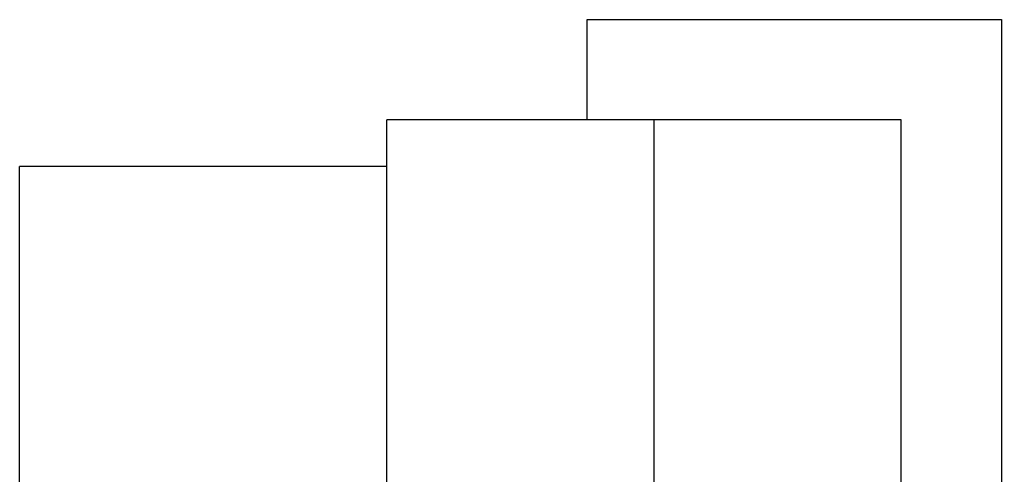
# Model space of a CAD drawing. Header units: millimetres. Extents: x -13 to 234, y -140 to 87.
# Drawn here: x 83.75 to 86.69, y -41.724 to -40.36 of the extents above; entities that cross this region are included whole.
import ezdxf

# ---------------------------------------------------------------- set-up
doc = ezdxf.new("R2010")
doc.units = ezdxf.units.MM
doc.linetypes.add('DASHED', pattern=[1.524, 1.27, -0.254])
doc.layers.add('HIDDEN', color=8, linetype='DASHED')
doc.layers.add('VISIBLE', color=7, linetype='CONTINUOUS')

msp = doc.modelspace()

# ---------------------------------------------------------------- linework, layer by layer
at = {"layer": 'HIDDEN'}
for points in [[(85.45, -40.36), (86.69, -40.36)], [(85.45, -40.66), (85.45, -40.36)], [(86.69, -40.36), (86.69, -47.9)], [(84.85, -44.82513), (84.85, -40.66)], [(85.65, -40.66), (84.85, -40.66)], [(86.39, -40.66), (85.45, -40.66)], [(85.65, -40.66), (85.45, -40.66)], [(85.65, -44.82513), (85.65, -40.66)], [(86.39, -47.9), (86.39, -40.66)], [(86.39, -47.9), (86.39, -40.66)], [(83.75, -44.88798), (83.75, -40.8)], [(84.85, -40.8), (83.75, -40.8)], [(84.85, -44.88798), (84.85, -40.8)], [(84.85, -44.88798), (84.85, -40.8)]]:
    msp.add_lwpolyline(points, dxfattribs=at)
at = {"layer": 'VISIBLE'}
for points in [[(85.45, -40.36), (86.69, -40.36)], [(85.45, -40.66), (85.45, -40.36)], [(86.69, -40.36), (86.69, -47.9)], [(85.65, -40.66), (84.85, -40.66)], [(84.85, -44.82513), (84.85, -40.66)], [(85.65, -44.82513), (85.65, -40.66)], [(86.39, -40.66), (85.65, -40.66)], [(84.85, -40.8), (83.75, -40.8)], [(83.75, -44.88798), (83.75, -40.8)]]:
    msp.add_lwpolyline(points, dxfattribs=at)

doc.saveas('drawing.dxf')
